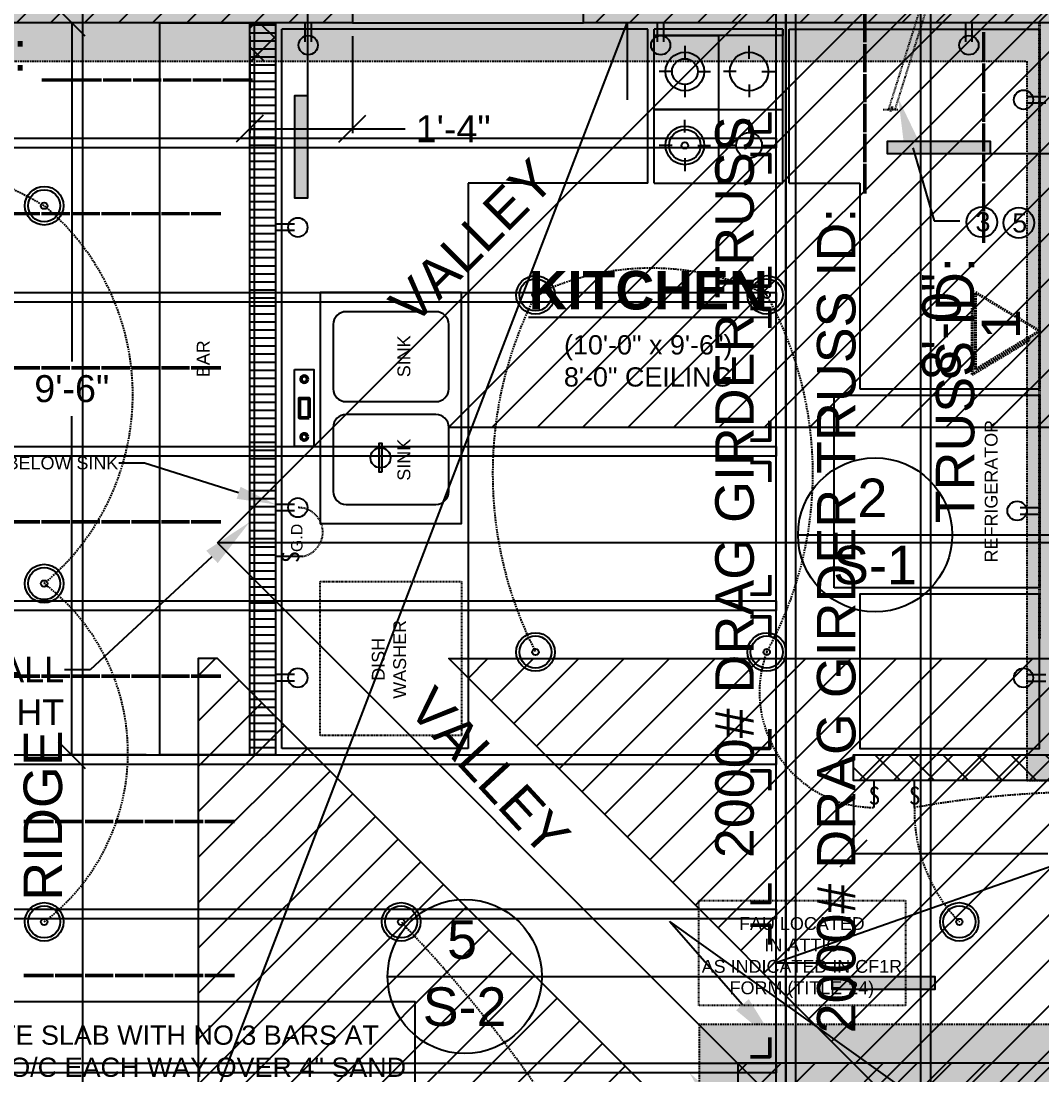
# Model space of a CAD drawing. Header units: inches. Extents: x -3572 to 2430, y -4559 to 3072.
# Drawn here: x -3208.8 to -3049.9, y -202.8 to -38.7 of the extents above; entities that cross this region are included whole.
import ezdxf
from ezdxf import colors
from ezdxf.entities.mleader import LeaderData, LeaderLine
from ezdxf.math import Vec2, Vec3

# ---------------------------------------------------------------- set-up
doc = ezdxf.new("R2010")
doc.units = ezdxf.units.IN
doc.header["$MEASUREMENT"] = 0
doc.linetypes.add('DASHED2', pattern=[0.375, 0.25, -0.125])
for name, color, linetype in [('Architectural', 2, 'Continuous'), ('Electrical - Components', 40, 'Continuous'), ('F.P. - Dim & Labels', 7, 'Continuous'), ('F.P. - Doors & Windows', 1, 'Continuous'), ('F.P. Room Labels', 7, 'Continuous'), ('Floor Plan', 4, 'Continuous'), ('Foundation Outline', 9, 'DASHED2'), ('Foundaton - Dim & Labels', 9, 'Continuous'), ('Plumbing', 2, 'Continuous'), ('Roof Framing - Dim & Labels', 7, 'Continuous'), ('Roof Plan', 7, 'Continuous'), ('Trusses', 7, 'Continuous')]:
    doc.layers.add(name, color=color, linetype=linetype)
doc.layers.add('SHEAR WALLS', color=7, linetype='DASHED2', lineweight=40)
doc.styles.get("Standard").update_dxf_attribs({"font": 'arial.ttf'})
doc.dimstyles.get("Standard").update_dxf_attribs({"dimscale": 0.7, "dimtxt": 6, "dimasz": 6, "dimexe": 1, "dimexo": 3, "dimgap": 3, "dimtad": 0, "dimtih": 1, "dimtoh": 1, "dimdec": 4, "dimzin": 1, "dimdsep": 46, "dimlunit": 4, "dimtxsty": 'Standard', "dimblk": 'OBLIQUE', "dimcen": 0.09, "dimadec": 0, "dimazin": 0, "dimtfac": 1, "dimtdec": 4, "dimtofl": 0, "dimtmove": 0, "dimatfit": 3, "dimfxl": 1, "dimtolj": 1, "dimtzin": 0, "dimarcsym": 0})
pattern_1 = [(45, (144, 0), (-2.6516504, 2.6516504), [])]

# ---------------------------------------------------------------- blocks, each defined once
blk = doc.blocks.new('_Oblique')
at = {"color": 0, "linetype": 'ByBlock', "lineweight": -2}
blk.add_line((-0.5, -0.5), (0.5, 0.5), dxfattribs=at)
blk = doc.blocks.new('*D73')
at = {"layer": 'Defpoints', "color": 0, "transparency": 16777216}
for p in [(-3079.23, -157), (-3003.23, -157), (-3003.23, -168.36)]:
    blk.add_point(p, dxfattribs=at)
at = {"layer": 'F.P. - Dim & Labels', "color": 0, "lineweight": -2, "transparency": 16777216}
for p, q in [((-3079.23, -159.1), (-3079.23, -169.06)), ((-3003.23, -159.1), (-3003.23, -169.06)), ((-3079.23, -168.36), (-3048.93, -168.36)), ((-3003.23, -168.36), (-3033.54, -168.36))]:
    blk.add_line(p, q, dxfattribs=at)
at = {"layer": 'F.P. - Dim & Labels', "color": 0, "lineweight": -2, "transparency": 16777216, "xscale": 4.199999999999999, "yscale": 4.199999999999999, "zscale": 4.199999999999999, "rotation": 180}
blk.add_blockref('_Oblique', (-3079.23, -168.36), dxfattribs=at)
at = {"layer": 'F.P. - Dim & Labels', "color": 0, "lineweight": -2, "transparency": 16777216, "xscale": 4.199999999999999, "yscale": 4.199999999999999, "zscale": 4.199999999999999}
blk.add_blockref('_Oblique', (-3003.23, -168.36), dxfattribs=at)
at = {"layer": 'F.P. - Dim & Labels', "color": 0, "transparency": 16777216, "insert": (-3041.23, -168.36), "char_height": 4.2, "attachment_point": 5}
blk.add_mtext('\\A1;6\'-4"', dxfattribs=at)
blk = doc.blocks.new('*D76')
at = {"layer": 'Defpoints', "color": 0, "transparency": 16777216}
for p in [(-3187.23, -39), (-3200.93, -153), (-3187.23, -153)]:
    blk.add_point(p, dxfattribs=at)
at = {"layer": 'F.P. - Dim & Labels', "color": 0, "lineweight": -2, "transparency": 16777216}
for p, q in [((-3189.33, -39), (-3201.63, -39)), ((-3200.93, -39), (-3200.93, -91.75)), ((-3200.93, -153), (-3200.93, -100.24)), ((-3189.33, -153), (-3201.63, -153))]:
    blk.add_line(p, q, dxfattribs=at)
at = {"layer": 'F.P. - Dim & Labels', "color": 0, "lineweight": -2, "transparency": 16777216, "xscale": 4.199999999999999, "yscale": 4.199999999999999, "zscale": 4.199999999999999}
for p, rotation in [((-3200.93, -39), 90), ((-3200.93, -153), 270)]:
    blk.add_blockref('_Oblique', p, dxfattribs=dict(at, rotation=rotation))
at = {"layer": 'F.P. - Dim & Labels', "color": 0, "transparency": 16777216, "insert": (-3200.93, -96), "char_height": 4.2, "attachment_point": 5}
blk.add_mtext('\\A1;9\'-6"', dxfattribs=at)
blk = doc.blocks.new('*D104')
at = {"layer": 'Defpoints', "color": 0, "transparency": 16777216}
for p in [(-3173.23, -39), (-3157.23, -39), (-3173.23, -55.51)]:
    blk.add_point(p, dxfattribs=at)
at = {"layer": 'F.P. - Dim & Labels', "color": 0, "lineweight": -2, "transparency": 16777216}
for p, q in [((-3173.23, -41.1), (-3173.23, -56.21)), ((-3157.23, -41.1), (-3157.23, -56.21)), ((-3173.23, -55.51), (-3157.23, -55.51)), ((-3157.23, -55.51), (-3149.02, -55.51))]:
    blk.add_line(p, q, dxfattribs=at)
at = {"layer": 'F.P. - Dim & Labels', "color": 0, "lineweight": -2, "transparency": 16777216, "xscale": 4.199999999999999, "yscale": 4.199999999999999, "zscale": 4.199999999999999, "rotation": 180}
blk.add_blockref('_Oblique', (-3173.23, -55.51), dxfattribs=at)
at = {"layer": 'F.P. - Dim & Labels', "color": 0, "lineweight": -2, "transparency": 16777216, "xscale": 4.199999999999999, "yscale": 4.199999999999999, "zscale": 4.199999999999999}
blk.add_blockref('_Oblique', (-3157.23, -55.51), dxfattribs=at)
at = {"layer": 'F.P. - Dim & Labels', "color": 0, "transparency": 16777216, "insert": (-3141.54, -55.51), "char_height": 4.2, "attachment_point": 5}
blk.add_mtext('\\A1;1\'-4"', dxfattribs=at)

msp = doc.modelspace()

# ---------------------------------------------------------------- hatches: boundary and pattern name
at = {"layer": 'Electrical - Components', "transparency": 33554508}
h = msp.add_hatch(color=256, dxfattribs=at)
h.dxf.hatch_style = 1
h.paths.add_polyline_path([(-3153.05907, -104.47318), (-3152.65147, -104.47318), (-3152.65147, -105.19965, 0.065768562), (-3153.05907, -105.19965)])
h.paths.add_polyline_path([(-3153.05907, -105.19965, -0.065768562), (-3152.65147, -105.19965), (-3152.65147, -108.28495, -0.065768562), (-3153.05907, -108.28495)])
h.paths.add_polyline_path([(-3153.05907, -108.28495, 0.065768562), (-3152.65147, -108.28495), (-3152.65147, -108.95324), (-3153.05907, -108.95324)])
at = {"layer": 'Floor Plan', "transparency": 33554508}
h = msp.add_hatch(dxfattribs=at)
h.set_pattern_fill('ANSI31', color=256, scale=30)
h.set_pattern_definition(pattern_1)
h.paths.add_polyline_path([(-3301.2318, -38.99556), (-3259.2318, -38.99556), (-3259.2318, -32.99556), (-3307.2318, -32.99556), (-3307.2318, -80.99556), (-3301.2318, -80.99556)])
h.paths.add_polyline_path([(-3157.2318, -32.99556), (-3211.2318, -32.99556), (-3211.2318, -38.99556), (-3157.2318, -38.99556)])
h.paths.add_polyline_path([(-3025.2318, -32.99556), (-3121.2318, -32.99556), (-3121.2318, -38.99556), (-3025.2318, -38.99556)])
h.paths.add_polyline_path([(-2897.2318, -32.99556), (-2989.2318, -32.99556), (-2989.2318, -38.99556), (-2971.2318, -38.99556), (-2967.2318, -38.99556), (-2897.2318, -38.99556)])
h.paths.add_polyline_path([(-2801.2318, -32.99556), (-2849.2318, -32.99556), (-2849.2318, -38.99556), (-2807.2318, -38.99556), (-2807.2318, -200.99556), (-2849.2318, -200.99556), (-2849.2318, -206.99556), (-2801.2318, -206.99556)])
h.paths.add_polyline_path([(-2897.2318, -200.99556), (-2995.2318, -200.99556), (-2995.2318, -206.99556), (-2897.2318, -206.99556)])
h.paths.add_polyline_path([(-2983.2318, -200.99556), (-2983.2318, -206.99556)], flags=16)
h = msp.add_hatch(dxfattribs=at)
h.set_pattern_fill('ANSI37', color=256, scale=30)
h.set_pattern_definition([(45, (-557.5033, -6.8297), (-2.6516504, 2.6516504), []), (135, (-557.5033, -6.8297), (-2.6516504, -2.6516504), [])])
h.paths.add_polyline_path([(-3173.2318, -44.99556), (-3169.2318, -44.99556), (-3169.2318, -152.99556), (-3173.2318, -152.99556)], flags=17)
h.paths.add_polyline_path([(-3173.2318, -38.99556), (-3169.2318, -38.99556), (-3169.2318, -152.99556), (-3173.2318, -152.99556)])
h = msp.add_hatch(dxfattribs=at)
h.set_pattern_fill('GRATE', color=256, scale=40)
h.set_pattern_definition([(0, (-557.5033, -6.8297), (0, 1.25), []), (90, (-557.5033, -6.8297), (-5, 3e-16), [])])
h.paths.add_polyline_path([(-3173.2318, -38.99556), (-3169.2318, -38.99556), (-3169.2318, -152.99556), (-3173.2318, -152.99556)])
h = msp.add_hatch(dxfattribs=at)
h.set_pattern_fill('ANSI37', color=256, scale=30)
h.set_pattern_definition([(45, (144, 0), (-2.6516504, 2.6516504), []), (135, (144, 0), (-2.6516504, -2.6516504), [])])
h.paths.add_polyline_path([(-3079.2318, -152.99556), (-3079.2318, -156.99556), (-3003.2318, -156.99556), (-3003.2318, -152.99556), (-3043.2318, -152.99556), (-3049.2318, -152.99556)])
h.paths.add_polyline_path([(-2967.2318, -38.99556), (-2971.2318, -38.99556), (-2971.2318, -152.99556), (-2973.2318, -152.99556), (-2973.2318, -156.99556), (-2965.2318, -156.99556), (-2965.2318, -152.99556), (-2967.2318, -152.99556)])
h.paths.add_polyline_path([(-2967.2318, -114.99556), (-2967.2318, -118.99556), (-2931.2318, -118.99556), (-2931.2318, -152.99556), (-2933.2318, -152.99556), (-2933.2318, -156.99556), (-2931.2318, -156.99556), (-2931.2318, -158.99556), (-2927.2318, -158.99556), (-2927.2318, -156.99556), (-2927.2318, -114.99556)])
h.paths.add_polyline_path([(-2945.2318, -114.99556), (-2949.2318, -114.99556)], flags=16)
h.paths.add_polyline_path([(-2939.2318, -38.99556), (-2943.2318, -38.99556), (-2943.2318, -42.99556), (-2939.2318, -42.99556)])
h.paths.add_polyline_path([(-2927.2318, -188.99556), (-2931.2318, -188.99556), (-2931.2318, -200.99556), (-2927.2318, -200.99556)])
h = msp.add_hatch(dxfattribs=at)
h.set_pattern_fill('ANSI31', color=256, scale=30)
h.set_pattern_definition(pattern_1)
h.paths.add_polyline_path([(-3301.2318, -128.99556), (-3307.2318, -128.99556), (-3307.2318, -212.99556), (-3301.2318, -212.99556)])
h.paths.add_polyline_path([(-3259.2318, -326.99556), (-3301.2318, -326.99556), (-3301.2318, -284.99556), (-3307.2318, -284.99556), (-3307.2318, -332.99556), (-3259.2318, -332.99556)])
h.paths.add_polyline_path([(-3163.2318, -326.99556), (-3235.2318, -326.99556), (-3235.2318, -332.99556), (-3163.2318, -332.99556)])
h.paths.add_polyline_path([(-3091.2318, -248.99556), (-3097.2318, -248.99556), (-3097.2318, -326.99556), (-3139.2318, -326.99556), (-3139.2318, -332.99556), (-3091.2318, -332.99556)])
h.paths.add_polyline_path([(-3043.2318, -200.99556), (-3097.2318, -200.99556), (-3097.2318, -212.99556), (-3091.2318, -212.99556), (-3091.2318, -206.99556), (-3043.2318, -206.99556)])
at = {"layer": 'Foundation Outline', "transparency": 33554508}
h = msp.add_hatch(dxfattribs=at)
h.set_pattern_fill('AR-CONC', color=256, scale=2)
h.set_pattern_definition([(50, (144, 0), (14.345204, -1.255043), [1.5, -16.5]), (355, (144, 0), (-2.775027, 15.04384), [1.2, -13.2]), (100.45144, (145.195, -0.105), (11.570177, 13.7888), [1.274804, -14.02284]), (46.1842, (144, 4), (21.34483, -3.31039), [2.25, -24.75]), (96.63564, (145.779, 3.724), (18.69324, 19.48237), [1.91221, -21.03428]), (351.1842, (144, 4), (18.69324, 19.48237), [1.8, -19.8]), (21, (146, 3), (11.93814, -8.052378), [1.5, -16.5]), (326, (146, 3), (4.866307, 14.503), [1.2, -13.2]), (71.45144, (146.995, 2.329), (16.80445, 6.450623), [1.274804, -14.02284]), (37.5, (144, 0), (0.243197, 6.657877), [0, -13.04, 0, -13.4, 0, -13.25]), (7.5, (144, 0), (5.261391, 7.888234), [0, -7.64, 0, -12.74, 0, -5.05]), (327.5, (139.54, 0), (10.676449, -0.4510974), [0, -5, 0, -15.6, 0, -20.7]), (317.5, (137.54, 0), (11.663723, 2.0021), [0, -6.5, 0, -10.36, 0, -14.7])])
h.paths.add_polyline_path([(-3307.2318, -332.99556), (-3091.2318, -332.99556), (-3091.2318, -206.99556), (-2801.2318, -206.99556), (-2801.2318, -32.99556), (-3307.2318, -32.99556)])
h.paths.add_polyline_path([(-3295.2318, -44.99556), (-3052.2318, -44.99556), (-3052.2318, -85.79556), (-3050.2318, -86.99556), (-3052.2318, -88.19556), (-3052.2318, -156.99556), (-3040.2318, -156.99556), (-3040.2318, -44.99556), (-2813.2318, -44.99556), (-2813.2318, -194.99556), (-3103.2318, -194.99556), (-3103.2318, -320.99556), (-3295.2318, -320.99556)], flags=16)
h.paths.add_polyline_path([(-3059.21845, -96.46882), (-3059.21845, -76.77851), (-3071.58271, -76.77851), (-3071.58271, -96.46882)], flags=8)
h.paths.add_polyline_path([(-3049.96839, -90.66441), (-3049.96839, -83.00274), (-3062.33265, -83.00274), (-3062.33265, -90.66441)], flags=24)
at = {"layer": 'Roof Framing - Dim & Labels', "transparency": 33554559}
h = msp.add_hatch(color=256, dxfattribs=at)
h.dxf.hatch_style = 1
h.paths.add_polyline_path([(-3166.22277, -66.31629), (-3164.22277, -66.31629), (-3164.22277, -50.31629), (-3166.22277, -50.31629), (-3166.22277, -56.31629)])
h = msp.add_hatch(color=256, dxfattribs=at)
h.dxf.hatch_style = 1
h.paths.add_polyline_path([(-3073.92159, -57.42775), (-3073.92159, -59.42775), (-3057.92159, -59.42775), (-3057.92159, -57.42775), (-3063.92159, -57.42775)])
h = msp.add_hatch(color=256, dxfattribs=at)
h.dxf.hatch_style = 1
h.paths.add_polyline_path([(-3066.52526, -189.49885), (-3066.52526, -187.49885), (-3082.52526, -187.49885), (-3082.52526, -189.49885), (-3076.52526, -189.49885)])
at = {"layer": 'Roof Plan', "transparency": 33554508}
h = msp.add_hatch(dxfattribs=at)
h.set_pattern_fill('ANSI31', color=256, scale=40)
h.paths.add_polyline_path([(-2819.2318, -32.99556), (-3073.2318, -32.99556), (-3142.2318, -101.99556), (-2819.2318, -101.99556)])
h.paths.add_polyline_path([(-2994.19784, -35.77794), (-2896.26575, -35.77794), (-2896.26575, -94.80469), (-2994.19784, -94.80469)], flags=16)
h.paths.add_polyline_path([(-2967.01478, -43.78288, -1), (-2955.82078, -43.78288, -1)], flags=0)
h.paths.add_polyline_path([(-2952.3949, -43.78288, -1), (-2941.2009, -43.78288, -1)], flags=0)
h.paths.add_polyline_path([(-2938.08003, -43.78288, -1), (-2926.88603, -43.78288, -1)], flags=0)
h.paths.add_polyline_path([(-2819.2318, -8.99556), (-3049.2318, -8.99556), (-3073.2318, -32.99556), (-2819.2318, -32.99556)])
h.paths.add_polyline_path([(-2819.2318, -137.99556), (-3142.2318, -137.99556), (-3073.2318, -206.99556), (-2819.2318, -206.99556)])
h.paths.add_polyline_path([(-2994.19784, -143.77794), (-2896.26575, -143.77794), (-2896.26575, -202.80469), (-2994.19784, -202.80469)], flags=16)
h.paths.add_polyline_path([(-2967.01478, -151.78288, -1), (-2955.82078, -151.78288, -1)], flags=0)
h.paths.add_polyline_path([(-2952.3949, -151.78288, -1), (-2941.2009, -151.78288, -1)], flags=0)
h.paths.add_polyline_path([(-2938.08003, -151.78288, -1), (-2926.88603, -151.78288, -1)], flags=0)
h.paths.add_polyline_path([(-2819.2318, -206.99556), (-3073.2318, -206.99556), (-3049.2318, -230.99556), (-2819.2318, -230.99556)])
h.paths.add_polyline_path([(-3067.2318, -248.99556), (-3091.2318, -224.99556), (-3091.2318, -314.99556), (-3067.2318, -314.99556)])
h.paths.add_polyline_path([(-3091.2318, -224.99556), (-3178.2318, -137.99556), (-3181.2318, -137.99556), (-3181.2318, -314.99556), (-3091.2318, -314.99556)])
h.paths.add_polyline_path([(-3115.18605, -309.6224), (-3174.2128, -309.6224), (-3174.2128, -211.69031), (-3115.18605, -211.69031)], flags=16)
h.paths.add_polyline_path([(-3171.80486, -262.22246, -1), (-3160.61086, -262.22246, -1)], flags=0)
h.paths.add_polyline_path([(-3160.61086, -276.84235, -1), (-3171.80486, -276.84235, -1)], flags=0)
h.paths.add_polyline_path([(-3171.80486, -247.90759, -1), (-3160.61086, -247.90759, -1)], flags=0)
h.paths.add_polyline_path([(-3217.2318, -44.99556), (-3307.2318, -44.99556), (-3307.2318, -314.99556), (-3217.2318, -314.99556)])
h.paths.add_polyline_path([(-3282.04092, -228.96161), (-3282.04092, -131.02951), (-3223.01418, -131.02951), (-3223.01418, -228.96161)], flags=16)
h.paths.add_polyline_path([(-3279.63298, -196.18155, -1), (-3268.43899, -196.18155, -1)], flags=0)
h.paths.add_polyline_path([(-3279.63298, -181.56166, -1), (-3268.43899, -181.56166, -1)], flags=0)
h.paths.add_polyline_path([(-3279.63298, -167.24679, -1), (-3268.43899, -167.24679, -1)], flags=0)
h.paths.add_polyline_path([(-3307.2318, -44.99556), (-3331.2318, -44.99556), (-3331.2318, -314.99556), (-3307.2318, -314.99556)])
h.paths.add_polyline_path([(-2935.91747, -49.99234), (-2928.25581, -49.99234), (-2928.25581, -37.62808), (-2935.91747, -37.62808)], flags=8)
h.paths.add_polyline_path([(-2950.12593, -49.99234), (-2942.46426, -49.99234), (-2942.46426, -37.62808), (-2950.12593, -37.62808)], flags=8)
h.paths.add_polyline_path([(-2965.41293, -49.99234), (-2957.75127, -49.99234), (-2957.75127, -37.62808), (-2965.41293, -37.62808)], flags=8)
h.paths.add_polyline_path([(-2986.53947, -93.90888), (-2904.36075, -93.90888), (-2904.36075, -51.22948), (-2986.53947, -51.22948)], flags=8)
h.paths.add_polyline_path([(-2935.91747, -157.99234), (-2928.25581, -157.99234), (-2928.25581, -145.62808), (-2935.91747, -145.62808)], flags=8)
h.paths.add_polyline_path([(-2950.12593, -157.99234), (-2942.46426, -157.99234), (-2942.46426, -145.62808), (-2950.12593, -145.62808)], flags=8)
h.paths.add_polyline_path([(-2965.41293, -157.99234), (-2957.75127, -157.99234), (-2957.75127, -145.62808), (-2965.41293, -145.62808)], flags=8)
h.paths.add_polyline_path([(-2986.53947, -201.90888), (-2904.36075, -201.90888), (-2904.36075, -159.22948), (-2986.53947, -159.22948)], flags=8)
h.paths.add_polyline_path([(-3159.9984, -251.34203), (-3159.9984, -243.68037), (-3172.36266, -243.68037), (-3172.36266, -251.34203)], flags=8)
h.paths.add_polyline_path([(-3159.9984, -265.55049), (-3159.9984, -257.88883), (-3172.36266, -257.88883), (-3172.36266, -265.55049)], flags=8)
h.paths.add_polyline_path([(-3159.9984, -280.8375), (-3159.9984, -273.17583), (-3172.36266, -273.17583), (-3172.36266, -280.8375)], flags=8)
h.paths.add_polyline_path([(-3116.08186, -301.96404), (-3116.08186, -219.78532), (-3158.76126, -219.78532), (-3158.76126, -301.96404)], flags=8)
h.paths.add_polyline_path([(-3267.82653, -170.68124), (-3267.82653, -163.01957), (-3280.19078, -163.01957), (-3280.19078, -170.68124)], flags=8)
h.paths.add_polyline_path([(-3267.82653, -184.88969), (-3267.82653, -177.22803), (-3280.19078, -177.22803), (-3280.19078, -184.88969)], flags=8)
h.paths.add_polyline_path([(-3267.82653, -200.1767), (-3267.82653, -192.51504), (-3280.19078, -192.51504), (-3280.19078, -200.1767)], flags=8)
h.paths.add_polyline_path([(-3223.90999, -221.30324), (-3223.90999, -139.12452), (-3266.58939, -139.12452), (-3266.58939, -221.30324)], flags=8)
at = {"layer": 'SHEAR WALLS', "transparency": 33554559}
h = msp.add_hatch(color=256, dxfattribs=at)
h.dxf.hatch_style = 1
h.paths.add_polyline_path([(-3051.90786, -88.5012), (-3051.90786, -88.0012), (-3060.2318, -92.99556), (-3060.2318, -82.78329), (-3060.7318, -83.28329), (-3060.7318, -93.79556)])

# ---------------------------------------------------------------- linework, layer by layer
at = {"layer": 'Architectural'}
for p, q in [((-3111.2318, -39.99556), (-3168.2318, -39.99556)), ((-3168.2318, -151.99556), (-3168.2318, -39.99556)), ((-3111.2318, -63.99556), (-3111.2318, -39.99556)), ((-3090.2318, -39.99556), (-3110.2318, -39.99556)), ((-3110.2318, -63.99556), (-3110.2318, -39.99556)), ((-3110.2318, -40.99556), (-3100.2318, -40.99556)), ((-3100.2318, -40.99556), (-3100.2318, -63.99556)), ((-3090.2318, -63.99556), (-3090.2318, -39.99556)), ((-3089.2318, -63.99556), (-3089.2318, -39.99556)), ((-3089.2318, -39.99556), (-3050.2318, -39.99556)), ((-3050.2318, -39.99556), (-3050.2318, -95.99556)), ((-3095.46528, -44.60173), (-3095.46528, -42.60173)), ((-3105.46528, -56.10173), (-3105.46528, -54.10173)), ((-3095.46528, -56.10173), (-3095.46528, -54.10173)), ((-3111.2318, -63.99556), (-3139.2318, -63.99556)), ((-3139.2318, -63.99556), (-3139.2318, -151.99556)), ((-3110.2318, -63.99556), (-3090.2318, -63.99556)), ((-3089.2318, -63.99556), (-3078.2318, -63.99556)), ((-3078.2318, -63.99556), (-3078.2318, -95.99556)), ((-3078.2318, -95.99556), (-3050.2318, -95.99556)), ((-3139.2318, -151.99556), (-3168.2318, -151.99556))]:
    msp.add_line(p, q, dxfattribs=at)
for points in [[(-3187.2318, -152.99556), (-3187.2318, -38.99556), (-3169.2318, -38.99556), (-3169.2318, -152.99556)], [(-3082.2318, -126.99556), (-3082.2318, -96.99556), (-3050.2318, -96.99556), (-3050.2318, -126.99556)]]:
    msp.add_lwpolyline(points, close=True, dxfattribs=at)
for points in [[(-3090.2318, -39.99556), (-3090.2318, -40.99556), (-3110.2318, -40.99556)], [(-3105.46528, -42.60173), (-3105.46528, -44.60173)], [(-3107.46528, -46.60173), (-3109.46528, -46.60173)], [(-3103.46528, -46.60173), (-3101.46528, -46.60173)], [(-3097.46528, -46.60173), (-3099.46528, -46.60173)], [(-3093.46528, -46.60173), (-3091.46528, -46.60173)], [(-3105.46528, -48.60173), (-3105.46528, -50.60173)], [(-3095.46528, -48.60173), (-3095.46528, -50.60173)], [(-3100.2318, -52.49556), (-3110.2318, -52.49556), (-3090.2318, -52.49556)], [(-3107.46528, -58.10173), (-3109.46528, -58.10173)], [(-3103.46528, -58.10173), (-3101.46528, -58.10173)], [(-3097.46528, -58.10173), (-3099.46528, -58.10173)], [(-3093.46528, -58.10173), (-3091.46528, -58.10173)], [(-3105.46528, -60.10173), (-3105.46528, -62.10173)], [(-3095.46528, -60.10173), (-3095.46528, -62.10173)], [(-3064.72356, -127.99556), (-3078.2318, -127.99556), (-3078.2318, -151.99556), (-3050.2318, -151.99556), (-3050.2318, -127.99556), (-3064.72356, -127.99556)]]:
    msp.add_lwpolyline(points, dxfattribs=at)
at = {"layer": 'Architectural', "linetype": 'DASHED2', "ltscale": 0.5}
msp.add_lwpolyline([(-3140.2318, -125.99556), (-3140.2318, -149.99556), (-3162.2318, -149.99556), (-3162.2318, -125.99556), (-3140.2318, -125.99556)], dxfattribs=at)
at = {"layer": 'Architectural'}
for centre, radius in [((-3105.46528, -46.60173), 3), ((-3095.46528, -46.60173), 3), ((-3105.46528, -46.60173), 2), ((-3105.46528, -58.10173), 3), ((-3105.46528, -58.10173), 2.45782), ((-3095.46528, -58.10173), 2), ((-3105.46528, -58.10173), 0.5033)]:
    msp.add_circle(centre, radius, dxfattribs=at)
at = {"layer": 'Electrical - Components', "linetype": 'DASHED2', "ltscale": 0.1}
for p, q in [((-3067.65068, -32.99556), (-3073.77573, -52.52301)), ((-3066.65068, -32.99556), (-3072.77573, -52.52301))]:
    msp.add_line(p, q, dxfattribs=at)
at = {"layer": 'Electrical - Components'}
for p, q in [((-3164.61578, -41.99556), (-3164.61578, -38.99556)), ((-3163.61578, -41.99556), (-3163.61578, -38.99556)), ((-3109.7318, -41.99556), (-3109.7318, -38.99556)), ((-3108.7318, -41.99556), (-3108.7318, -38.99556)), ((-3061.7318, -41.99556), (-3061.7318, -38.99556)), ((-3060.7318, -41.99556), (-3060.7318, -38.99556)), ((-3052.2318, -50.49556), (-3049.2318, -50.49556)), ((-3052.2318, -51.49556), (-3049.2318, -51.49556)), ((-3166.2318, -70.36453), (-3169.2318, -70.36453)), ((-3166.2318, -71.36453), (-3169.2318, -71.36453)), ((-3166.2318, -113.99556), (-3169.2318, -113.99556)), ((-3053.2318, -114.49556), (-3050.2318, -114.49556)), ((-3166.2318, -114.99556), (-3169.2318, -114.99556)), ((-3053.2318, -115.49556), (-3050.2318, -115.49556)), ((-3165.0318, -122.09615), (-3169.2318, -122.09615)), ((-3166.2318, -140.49556), (-3169.2318, -140.49556)), ((-3052.2318, -140.49556), (-3049.2318, -140.49556)), ((-3166.2318, -141.49556), (-3169.2318, -141.49556)), ((-3052.2318, -141.49556), (-3049.2318, -141.49556)), ((-3076.00188, -161.19556), (-3076.00188, -156.99556)), ((-3069.72567, -161.19556), (-3069.72567, -156.99556))]:
    msp.add_line(p, q, dxfattribs=at)
at = {"layer": 'Electrical - Components', "linetype": 'DASHED2', "ltscale": 0.1}
msp.add_lwpolyline([(-3074.58319, -52.52301), (-3073.4517, -52.52301), (-3073.4517, -52.82726), (-3073.17907, -52.06188), (-3073.19039, -52.52301), (-3072.17489, -52.52301)], dxfattribs=at)
at = {"layer": 'Electrical - Components'}
msp.add_lwpolyline([(-3152.65147, -108.95324), (-3153.05907, -108.95324), (-3153.05907, -104.47318), (-3152.65147, -104.47318)], close=True, dxfattribs=at)
at = {"layer": 'Electrical - Components', "linetype": 'DASHED2', "ltscale": 0.2}
msp.add_lwpolyline([(-3103.27566, -175.68955), (-3071.12573, -175.68955), (-3071.12573, -192.02416), (-3103.27566, -192.02416)], close=True, dxfattribs=at)
at = {"layer": 'Electrical - Components'}
for centre, radius in [((-3164.11578, -42.49556), 1.5), ((-3109.2318, -42.49556), 1.5), ((-3061.2318, -42.49556), 1.5), ((-3052.7318, -50.99556), 1.5), ((-3205.2318, -67.49742), 3), ((-3205.2318, -67.49742), 2.5), ((-3205.2318, -67.49742), 0.5), ((-3059.22015, -70.03896), 2.36836), ((-3053.45667, -70.15894), 2.36836), ((-3165.7318, -70.86453), 1.5), ((-3128.71929, -81.37861), 3), ((-3092.71929, -81.37861), 3), ((-3128.71929, -81.37861), 2.5), ((-3092.71929, -81.37861), 2.5), ((-3128.71929, -81.37861), 0.5), ((-3092.71929, -81.37861), 0.5), ((-3152.85527, -106.7423), 1.55605), ((-3165.7318, -114.49556), 1.5), ((-3053.7318, -114.99556), 1.5), ((-3205.2318, -126.32051), 3), ((-3205.2318, -126.32051), 2.5), ((-3205.2318, -126.32051), 0.5), ((-3128.71929, -136.9815), 3), ((-3128.71929, -136.9815), 2.5), ((-3092.71929, -136.9815), 3), ((-3092.71929, -136.9815), 2.5), ((-3128.71929, -136.9815), 0.5), ((-3092.71929, -136.9815), 0.5), ((-3165.7318, -140.99556), 1.5), ((-3052.7318, -140.99556), 1.5), ((-3205.2318, -178.99556), 3), ((-3205.2318, -178.99556), 2.5), ((-3149.64895, -178.99556), 3), ((-3149.64895, -178.99556), 2.5), ((-3062.71929, -178.99556), 3), ((-3062.71929, -178.99556), 2.5), ((-3205.2318, -178.99556), 0.5), ((-3149.64895, -178.99556), 0.5), ((-3062.71929, -178.99556), 0.5)]:
    msp.add_circle(centre, radius, dxfattribs=at)
at = {"layer": 'Electrical - Components', "linetype": 'DASHED2'}
for centre, radius, start, end in [((-3241.2318, -129.85125), 72, 60, 120), ((-3229.68798, -96.90896), 38.25106, 309.744084, 50.255916), ((-3110.71929, -118.22391), 41.00703, 63.9631504, 116.0368496), ((-3074.2417, -109.18006), 61.16149, 152.963497, 207.036503), ((-3142.90339, -109.18006), 57.37042, 331.0140237, 28.9859763), ((-3225.30682, -152.65803), 33.11604, 307.3154203, 52.6845797), ((-3075.90438, -143.25036), 17.94546, 159.553761, 269.6887143), ((-3042.6588, -311.5055), 152.72751, 60.183608, 100.2080651), ((-3044.96204, -161.72709), 24.76933, 178.7703767, 224.2004998), ((-3305.73311, -328.87481), 216.39328, 19.4125366, 43.8382051)]:
    msp.add_arc(centre, radius, start, end, dxfattribs=at)
at = {"layer": 'Electrical - Components', "linetype": 'DASHED2', "ltscale": 0.5}
msp.add_arc((-3165.6749, -118.32285), 3.82771, 279.672265, 90.851718, dxfattribs=at)
at = {"layer": 'F.P. - Doors & Windows'}
msp.add_lwpolyline([(-3157.2318, -38.99556), (-3121.2318, -38.99556), (-3121.2318, -32.99556), (-3157.2318, -32.99556)], close=True, dxfattribs=at)
at = {"layer": 'Floor Plan'}
for points in [[(-3157.2318, -38.99556), (-3211.2318, -38.99556), (-3211.2318, -32.99556), (-3157.2318, -32.99556)], [(-3025.2318, -32.99556), (-3025.2318, -38.99556), (-3121.2318, -38.99556), (-3121.2318, -32.99556)], [(-3003.2318, -156.99556), (-3079.2318, -156.99556), (-3079.2318, -152.99556), (-3043.2318, -152.99556), (-3003.2318, -152.99556)], [(-3043.2318, -206.99556), (-3043.2318, -200.99556), (-3097.2318, -200.99556), (-3097.2318, -212.99556), (-3091.2318, -212.99556), (-3091.2318, -206.99556)]]:
    msp.add_lwpolyline(points, close=True, dxfattribs=at)
msp.add_lwpolyline([(-3169.2318, -152.99556), (-3173.2318, -152.99556), (-3173.2318, -38.99556), (-3169.2318, -38.99556), (-3169.2318, -152.99556)], dxfattribs=at)
at = {"layer": 'Foundation Outline'}
msp.add_lwpolyline([(-3103.2318, -194.99556), (-3103.2318, -320.99556), (-3295.2318, -320.99556), (-3295.2318, -44.99556), (-3052.2318, -44.99556), (-3052.2318, -156.99556), (-3040.2318, -156.99556), (-3040.2318, -44.99556), (-2813.2318, -44.99556), (-2813.2318, -194.99556)], close=True, dxfattribs=at)
at = {"layer": 'Foundaton - Dim & Labels'}
for p, q in [((-3087.84667, -118.73745), (-3063.84667, -118.73745)), ((-3063.84667, -118.73745), (-3052.2318, -118.73745)), ((-3052.2318, -118.73745), (-3002.62545, -118.73745))]:
    msp.add_line(p, q, dxfattribs=at)
msp.add_lwpolyline([(-3241.37126, -191.40643), (-3147.51762, -191.40643), (-3147.51762, -214.16509), (-3241.37126, -214.16509)], close=True, dxfattribs=at)
msp.add_circle((-3075.84667, -118.73745), 12, dxfattribs=at)
at = {"layer": 'Plumbing'}
for points in [[(-3140.2318, -80.99556), (-3162.2318, -80.99556), (-3162.2318, -116.99556), (-3140.2318, -116.99556), (-3140.2318, -80.99556)], [(-3166.2318, -92.99556), (-3163.2318, -92.99556), (-3163.2318, -100.99556), (-3163.2318, -104.99556), (-3166.2318, -104.99556), (-3166.2318, -92.99556)]]:
    msp.add_lwpolyline(points, dxfattribs=at)
for points in [[(-3158.2318, -97.99556), (-3144.2318, -97.99556, 0.414213562), (-3142.2318, -95.99556), (-3142.2318, -85.99556, 0.414213562), (-3144.2318, -83.99556), (-3158.2318, -83.99556, 0.414213562), (-3160.2318, -85.99556), (-3160.2318, -95.99556, 0.414213562)], [(-3158.2318, -113.99556), (-3144.2318, -113.99556, 0.414213562), (-3142.2318, -111.99556), (-3142.2318, -101.99556, 0.414213562), (-3144.2318, -99.99556), (-3158.2318, -99.99556, 0.414213562), (-3160.2318, -101.99556), (-3160.2318, -111.99556, 0.414213562)]]:
    msp.add_lwpolyline(points, format="xyb", close=True, dxfattribs=at)
at = {"layer": 'Plumbing', "lineweight": 50}
msp.add_lwpolyline([(-3163.9818, -100.49556), (-3165.4818, -100.49556), (-3165.4818, -97.49556), (-3163.9818, -97.49556)], close=True, dxfattribs=at)
for centre in [(-3164.7318, -94.49556), (-3164.7318, -103.49556)]:
    msp.add_circle(centre, 0.5, dxfattribs=at)
at = {"layer": 'Roof Framing - Dim & Labels'}
for p, q in [((-3199.2318, -350.99556), (-3199.2318, -8.99556)), ((-3178.2318, -119.99556), (-3067.2318, -8.99556)), ((-3225.00636, -326.99556), (-3114.44221, -38.99556)), ((-3114.44221, -38.99556), (-3114.44221, -50.99556)), ((-2807.2318, -85.54534), (-3091.2318, -185.38055)), ((-2783.2318, -119.99556), (-3178.2318, -119.99556)), ((-3178.2318, -119.99556), (-3067.2318, -230.99556)), ((-3091.2318, -185.38055), (-3079.2318, -185.38055)), ((-3151.74649, -187.49885), (-3127.74649, -187.49885)), ((-3127.74649, -187.49885), (-3116.13161, -187.49885))]:
    msp.add_line(p, q, dxfattribs=at)
for points in [[(-3089.7318, -206.99556), (-3091.2318, -206.99556), (-3091.2318, -8.99556), (-3089.7318, -8.99556)], [(-3088.2318, -206.99556), (-3089.7318, -206.99556), (-3089.7318, -8.99556), (-3088.2318, -8.99556)], [(-3091.2318, -200.99556), (-3091.2318, -202.49556), (-3331.2318, -202.49556), (-3331.2318, -200.99556)]]:
    msp.add_lwpolyline(points, close=True, dxfattribs=at)
for points in [[(-3164.22277, -16.70994), (-3164.22277, -66.31629), (-3166.22277, -66.31629), (-3166.22277, -56.31629), (-3166.22277, -50.31629), (-3164.22277, -50.31629)], [(-3021.7886, -59.42775), (-3073.92159, -59.42775), (-3073.92159, -57.42775), (-3063.92159, -57.42775), (-3057.92159, -57.42775), (-3057.92159, -59.42775)], [(-3116.13161, -187.49885), (-3066.52526, -187.49885), (-3066.52526, -189.49885), (-3076.52526, -189.49885), (-3082.52526, -189.49885), (-3082.52526, -187.49885)]]:
    msp.add_lwpolyline(points, dxfattribs=at)
msp.add_circle((-3139.74649, -187.49885), 12, dxfattribs=at)
at = {"layer": 'Roof Plan', "linetype": 'ByBlock'}
for p, q in [((-3199.2318, -350.99556), (-3199.2318, -8.99556)), ((-2783.2318, -119.99556), (-3178.2318, -119.99556))]:
    msp.add_line(p, q, dxfattribs=at)
at = {"layer": 'Roof Plan'}
for q in [(-3067.2318, -8.99556), (-3067.2318, -230.99556)]:
    msp.add_line((-3178.2318, -119.99556), q, dxfattribs=at)
for points in [[(-2819.2318, -8.99556), (-3049.2318, -8.99556), (-3142.2318, -101.99556), (-2819.2318, -101.99556)], [(-3067.2318, -314.99556), (-3067.2318, -248.99556), (-3178.2318, -137.99556), (-3181.2318, -137.99556), (-3181.2318, -314.99556)], [(-2819.2318, -230.99556), (-3049.2318, -230.99556), (-3142.2318, -137.99556), (-2819.2318, -137.99556)]]:
    msp.add_lwpolyline(points, close=True, dxfattribs=at)
at = {"layer": 'SHEAR WALLS', "ltscale": 0.25}
msp.add_line((-3050.2318, -38.99556), (-3050.2318, -134.99556), dxfattribs=at)
at = {"layer": 'SHEAR WALLS'}
msp.add_lwpolyline([(-3060.2318, -80.99556), (-3050.2318, -86.99556), (-3060.2318, -92.99556)], close=True, dxfattribs=at)
msp.add_lwpolyline([(-3051.90786, -88.0012), (-3051.90786, -88.5012), (-3060.7318, -93.79556), (-3060.7318, -83.28329), (-3060.2318, -82.78329)], dxfattribs=at)
at = {"layer": 'Trusses'}
for points in [[(-3089.7318, -206.99556), (-3091.2318, -206.99556), (-3091.2318, -8.99556), (-3089.7318, -8.99556)], [(-3088.2318, -206.99556), (-3089.7318, -206.99556), (-3089.7318, -8.99556), (-3088.2318, -8.99556)], [(-3067.2318, -230.99556), (-3068.7318, -230.99556), (-3068.7318, -8.99556), (-3067.2318, -8.99556)], [(-3091.2318, -56.99556), (-3091.2318, -58.49556), (-3331.2318, -58.49556), (-3331.2318, -56.99556)], [(-3091.2318, -80.99556), (-3091.2318, -82.49556), (-3331.2318, -82.49556), (-3331.2318, -80.99556)], [(-3091.2318, -104.99556), (-3091.2318, -106.49556), (-3331.2318, -106.49556), (-3331.2318, -104.99556)], [(-3091.2318, -128.99556), (-3091.2318, -130.49556), (-3331.2318, -130.49556), (-3331.2318, -128.99556)], [(-3091.2318, -152.99556), (-3091.2318, -154.49556), (-3331.2318, -154.49556), (-3331.2318, -152.99556)], [(-3091.2318, -176.99556), (-3091.2318, -178.49556), (-3331.2318, -178.49556), (-3331.2318, -176.99556)], [(-3091.2318, -200.99556), (-3091.2318, -202.49556), (-3331.2318, -202.49556), (-3331.2318, -200.99556)]]:
    msp.add_lwpolyline(points, close=True, dxfattribs=at)
at = {"layer": 'Trusses', "lineweight": 50}
for points in [[(-3095.2318, -55.99556), (-3092.2318, -55.99556), (-3092.2318, -52.99556)], [(-3095.2318, -59.49556), (-3092.2318, -59.49556), (-3092.2318, -62.49556)], [(-3095.2318, -79.99556), (-3092.2318, -79.99556), (-3092.2318, -76.99556)], [(-3095.2318, -83.49556), (-3092.2318, -83.49556), (-3092.2318, -86.49556)], [(-3095.2318, -103.99556), (-3092.2318, -103.99556), (-3092.2318, -100.99556)], [(-3095.2318, -107.49556), (-3092.2318, -107.49556), (-3092.2318, -110.49556)], [(-3095.2318, -127.99556), (-3092.2318, -127.99556), (-3092.2318, -124.99556)], [(-3095.2318, -131.49556), (-3092.2318, -131.49556), (-3092.2318, -134.49556)], [(-3095.2318, -151.99556), (-3092.2318, -151.99556), (-3092.2318, -148.99556)], [(-3095.2318, -155.49556), (-3092.2318, -155.49556), (-3092.2318, -158.49556)], [(-3095.2318, -175.99556), (-3092.2318, -175.99556), (-3092.2318, -172.99556)], [(-3095.2318, -179.49556), (-3092.2318, -179.49556), (-3092.2318, -182.49556)], [(-3095.2318, -199.99556), (-3092.2318, -199.99556), (-3092.2318, -196.99556)]]:
    msp.add_lwpolyline(points, dxfattribs=at)

# ---------------------------------------------------------------- texts
at = {"layer": 'Architectural', "char_height": 2, "attachment_point": 7, "rotation": 90}
for s, insert in [('BAR', (-3179.47233, -94.19564)), ('REFRIGERATOR', (-3056.74895, -123.03337)), ('\\pxqc;DISH\\PWASHER', (-3148.85141, -148.59711))]:
    msp.add_mtext_dynamic_manual_height_columns(s, width=20.9439712, gutter_width=1, heights=[0], dxfattribs=dict(at, insert=insert))
at = {"layer": 'Electrical - Components', "attachment_point": 1}
for s, width, heights, insert, char_height in [('3', 5.0856504, [0], (-3060.21318, -68.50041), 3), ('5', 5.0856504, [0], (-3054.48735, -68.658), 3), ('{\\fBatangChe|b0|i0|c0|p49;S}', 13.0889423, [0], (-3076.8497, -157.92993), 2.8), ('{\\fBatangChe|b0|i0|c0|p49;S}', 13.0889423, [0], (-3070.57349, -157.92993), 2.8), ('\\pxqc;FAU LOCATED \\PIN ATTIC\\PAS INDICATED IN CF1R FORM (TITLE-24)', 31.5574432, [14.55391], (-3103.0238, -178.25627), 2)]:
    msp.add_mtext_dynamic_manual_height_columns(s, width=width, gutter_width=1, heights=heights, dxfattribs=dict(at, insert=insert, char_height=char_height))
at = {"layer": 'Electrical - Components', "linetype": 'DASHED2', "insert": (-3166.78217, -121.40906), "char_height": 1.771875, "attachment_point": 1, "rotation": 90}
msp.add_mtext_dynamic_manual_height_columns('G.D', width=3.4891004, gutter_width=1, heights=[0], dxfattribs=at)
at = {"layer": 'Electrical - Components', "insert": (-3168.29742, -123.09933), "char_height": 2.8, "attachment_point": 1, "rotation": 90}
msp.add_mtext_dynamic_manual_height_columns('{\\fBatangChe|b0|i0|c0|p49;S}', width=13.0889423, gutter_width=1, heights=[0], dxfattribs=at)
at = {"layer": 'F.P. Room Labels', "insert": (-3146.21655, -77.64931), "char_height": 6, "attachment_point": 1}
msp.add_mtext_dynamic_manual_height_columns('\\pxqc;{\\fArial|b1|i0|c0|p34;\\LKITCHEN\\P\\fArial|b0|i0|c0|p34;\\H0.5x;\\l(10\'-0" x 9\'-6")\\P8\'-0" CEILING}', width=70.1010121, gutter_width=1, heights=[0], dxfattribs=at)
at = {"layer": 'Foundaton - Dim & Labels', "char_height": 6, "attachment_point": 1}
for s, insert in [('2', (-3078.59173, -109.97981)), ('S-1', (-3082.3856, -120.42279))]:
    msp.add_mtext_dynamic_manual_height_columns(s, width=6.4632211, gutter_width=1, heights=[0], dxfattribs=dict(at, insert=insert))
at = {"layer": 'Foundaton - Dim & Labels', "lineweight": 50, "insert": (-3240.4219, -195.12852), "char_height": 3, "attachment_point": 1}
msp.add_mtext_dynamic_manual_height_columns('\\pxqc;4" CONCRETE SLAB WITH NO.3 BARS AT MIDPOINT 18" O/C EACH WAY OVER 4" SAND FILL W/ 10 MIL VAPOR BARRIER', width=92.3437679, gutter_width=1, heights=[19.22366], dxfattribs=at)
at = {"layer": 'Plumbing', "char_height": 2, "attachment_point": 7, "rotation": 90}
for insert in [(-3148.19101, -94.19564), (-3148.19101, -110.30628)]:
    msp.add_mtext_dynamic_manual_height_columns('SINK', width=20.9439712, gutter_width=1, heights=[0], dxfattribs=dict(at, insert=insert))
at = {"layer": 'Roof Framing - Dim & Labels', "char_height": 6, "attachment_point": 1}
for s, insert, rotation in [('\\pxqc;2000# DRAG GIRDER TRUSS', (-3100.73359, -194.82562), 90), ('VALLEY', (-3151.98614, -82.09717), 44.9736187), ('VALLEY', (-3144.41237, -141.91938), 312.7360378), ('RIDGE', (-3208.44069, -175.71395), 90)]:
    msp.add_mtext_dynamic_manual_height_columns(s, width=167.0284478, gutter_width=1, heights=[0], dxfattribs=dict(at, insert=insert, rotation=rotation))
for s, width, insert in [('5', 6.4632211, (-3142.49155, -178.74122)), ('S-2', 10.4276413, (-3146.28541, -189.1842))]:
    msp.add_mtext_dynamic_manual_height_columns(s, width=width, gutter_width=1, heights=[0], dxfattribs=dict(at, insert=insert))
at = {"layer": 'SHEAR WALLS', "char_height": 6, "attachment_point": 1, "rotation": 90}
for s, insert in [('8\'-0"', (-3068.51927, -94.62912)), ('1', (-3059.26921, -88.25172))]:
    msp.add_mtext_dynamic_manual_height_columns(s, width=6.4632211, gutter_width=1, heights=[0], dxfattribs=dict(at, insert=insert))
at = {"layer": 'Trusses', "char_height": 6, "attachment_point": 1, "rotation": 90}
for s, width, heights, insert in [('2000# DRAG GIRDER TRUSS ID: _______', 179.1222086, [31.03875], (-3084.89521, -196.34774)), ('TRUSS ID: _______', 129.5259493, [0], (-3066.38772, -116.94968))]:
    msp.add_mtext_dynamic_manual_height_columns(s, width=width, gutter_width=1, heights=heights, dxfattribs=dict(at, insert=insert))
at = {"layer": 'Trusses', "char_height": 6, "attachment_point": 1}
for s, insert in [('GABLE END TRUSS ID: _______', (-3299.56625, -40.45733)), ('TRUSS ID: _______', (-3254.17798, -61.26707)), ('TRUSS ID: _______', (-3254.17798, -85.26707)), ('TRUSS ID: _______', (-3254.17798, -109.26707)), ('TRUSS ID: _______', (-3254.17798, -133.26707)), ('TRUSS ID: _______', (-3252.07031, -155.89651)), ('TRUSS ID: _______', (-3252.07031, -179.89651))]:
    msp.add_mtext_dynamic_manual_height_columns(s, width=129.5259493, gutter_width=1, heights=[0], dxfattribs=dict(at, insert=insert))

# ---------------------------------------------------------------- dimensions: what is measured, and where the dimension line sits
at = {"layer": 'F.P. - Dim & Labels'}
dim = msp.add_linear_dim(base=(-3200.92517, -152.99556), p1=(-3187.2318, -38.99556), p2=(-3187.2318, -152.99556), angle=90, dimstyle='Standard', dxfattribs=at)
dim.commit()
dim.dimension.update_dxf_attribs({"geometry": '*D76', "text_midpoint": (-3200.92517, -95.99556)})
dim = msp.add_linear_dim(base=(-3173.2318, -55.51205), p1=(-3157.2318, -38.99556), p2=(-3173.2318, -38.99556), dimstyle='Standard', dxfattribs=at)
dim.commit()
dim.dimension.update_dxf_attribs({"geometry": '*D104', "text_midpoint": (-3141.53943, -55.51205), "dimtype": 160})
dim = msp.add_linear_dim(base=(-3003.2318, -168.36392), p1=(-3079.2318, -156.99556), p2=(-3003.2318, -156.99556), dimstyle='Standard', dxfattribs=at)
dim.commit()
dim.dimension.update_dxf_attribs({"geometry": '*D73', "text_midpoint": (-3041.2318, -168.36392)})

# ---------------------------------------------------------------- leaders
at = {"layer": 'Electrical - Components'}
ml = msp.add_multileader_mtext('Standard', dxfattribs=at)
ml.set_content('WATER HEATER AS INDICATED IN CF1R FORM (TITLE-24)\\PENCLOSURE PER MANUFACTURER SPECIFICATIONS', color=256)
ml.set_leader_properties()
ml.build(insert=Vec2(0, 0))
ml.multileader.update_dxf_attribs({"dogleg_length": 3.98438, "arrow_head_size": 8})
ctx = ml.context
ctx.base_point, ctx.char_height, ctx.arrow_head_size, ctx.landing_gap_size, ctx.plane_origin = Vec3(-3239.29257, -1.61431), 2, 8, 0.09, Vec3(-3288.71111, -17.09699)
notes = []
notes.append((ctx, [(1, (1, 1, 0), (-3243.27694, -1.61431), (1, 0), 3.98438, [(0, [(-3260.71111, -18.99556)], 0, [])])]))
ctx.mtext.insert, ctx.mtext.flow_direction = Vec3(-3239.20257, -0.59726), 5
ml = msp.add_multileader_mtext('Standard', dxfattribs=at)
ml.set_content('.', color=256)
ml.set_leader_properties()
ml.build(insert=Vec2(0, 0))
ml.multileader.update_dxf_attribs({"dogleg_length": 3.98438, "arrow_head_size": 8})
ctx = ml.context
ctx.base_point, ctx.char_height, ctx.arrow_head_size, ctx.landing_gap_size, ctx.plane_origin = Vec3(-3062.65016, -69.82488), 0.125, 8, 0.09, Vec3(-3086.95753, -50.79043)
notes.append((ctx, [(1, (1, 1, 0), (-3066.63453, -69.82488), (1, 0), 3.98438, [(0, [(-3072.23228, -50.79043)], 0, [])])]))
ctx.mtext.insert, ctx.mtext.flow_direction = Vec3(-3062.56016, -69.76238), 5
ml = msp.add_multileader_mtext('Standard', dxfattribs=at)
ml.set_content('OUTLET BELOW SINK', color=256)
ml.set_leader_properties()
ml.build(insert=Vec2(0, 0))
ml.multileader.update_dxf_attribs({"dogleg_length": 3.98438, "arrow_head_size": 6})
ctx = ml.context
ctx.base_point, ctx.char_height, ctx.arrow_head_size, ctx.landing_gap_size, ctx.plane_origin = Vec3(-3222.82801, -107.56053), 2, 6, 0.09, Vec3(-3180.45704, -114.49556)
ctx.text_align_type = 2
notes.append((ctx, [(0, (1, 1, 0), (-3189.61725, -107.56053), (-1, 0), 3.98438, [(0, [(-3169.2318, -113.99556)], 0, [])])]))
ctx.mtext.insert, ctx.mtext.alignment, ctx.mtext.flow_direction = Vec3(-3193.69163, -106.54348), 3, 5
at = {"layer": 'F.P. - Dim & Labels'}
ml = msp.add_multileader_mtext('Standard', dxfattribs=at)
ml.set_content('PONY WALL\\P4\'-0" MAX HEIGHT', color=256)
ml.set_leader_properties()
ml.build(insert=Vec2(0, 0))
ml.multileader.update_dxf_attribs({"dogleg_length": 3.98438, "arrow_head_size": 8})
ctx = ml.context
ctx.base_point, ctx.arrow_head_size, ctx.landing_gap_size, ctx.plane_origin = Vec3(-3249.49176, -139.73254), 8, 0.09, Vec3(-3202.92635, -116.53308)
ctx.text_align_type = 2
notes.append((ctx, [(0, (1, 1, 0), (-3198.05863, -139.73254), (-1, 0), 3.98438, [(0, [(-3173.2318, -116.73774)], 0, [])])]))
ctx.mtext.insert, ctx.mtext.width, ctx.mtext.alignment, ctx.mtext.flow_direction = Vec3(-3202.133, -137.69843), 48.9364992, 3, 5
at = {"layer": 'Roof Framing - Dim & Labels'}
ml = msp.add_multileader_mtext('Standard', dxfattribs=at)
ml.set_content('DSC5R/DSC4R CONNECTOR TRUSS TO WALL', color=256)
ml.set_leader_properties()
ml.build(insert=Vec2(0, 0))
ml.multileader.update_dxf_attribs({"dogleg_length": 3.98438, "arrow_head_size": 8})
ctx = ml.context
ctx.base_point, ctx.char_height, ctx.arrow_head_size, ctx.landing_gap_size, ctx.plane_origin = Vec3(-3006.22551, -248.75433), 6, 8, 0.09, Vec3(-3114.14682, -248.5861)
ctx.text_align_type = 1
notes.append((ctx, [(1, (1, 1, 0), (-3010.20989, -248.75433), (1, 0), 3.98438, [(0, [(-3091.2318, -197.91115), (-3107.84103, -178.92796)], 0, [])])]))
ctx.mtext.insert, ctx.mtext.width, ctx.mtext.alignment, ctx.mtext.flow_direction = Vec3(-2948.76307, -245.70317), 116.8154326, 2, 5
ml = msp.add_multileader_mtext('Standard', dxfattribs=at)
ml.set_content('CS16/RS150 STRAP TRUSS TO WALL', color=256)
ml.set_leader_properties()
ml.build(insert=Vec2(0, 0))
ml.multileader.update_dxf_attribs({"dogleg_length": 3.98438, "arrow_head_size": 8})
ctx = ml.context
ctx.base_point, ctx.char_height, ctx.arrow_head_size, ctx.landing_gap_size, ctx.plane_origin = Vec3(-3035.58636, -283.84605), 6, 8, 0.09, Vec3(-3129.16008, -262.14875)
ctx.text_align_type = 1
notes.append((ctx, [(1, (1, 1, 0), (-3039.57074, -283.84605), (1, 0), 3.98438, [(0, [(-3104.74505, -202.49556)], 0, [])])]))
ctx.mtext.insert, ctx.mtext.width, ctx.mtext.alignment, ctx.mtext.flow_direction = Vec3(-2996.28763, -280.79489), 83.6480264, 2, 5
for ctx, leaders in notes:
    for number, flags, end, landing, length, lines in leaders:
        leader = LeaderData()
        leader.index, (leader.has_last_leader_line, leader.has_dogleg_vector, leader.attachment_direction) = number, flags
        leader.last_leader_point, leader.dogleg_vector, leader.dogleg_length = Vec3(end), Vec3(landing), length
        for number, points, colour, breaks in lines:
            line = LeaderLine()
            line.index, line.vertices, line.color, line.breaks = number, Vec3.list(points), colors.encode_raw_color(colour), breaks
            leader.lines.append(line)
        ctx.leaders.append(leader)

doc.saveas('drawing.dxf')
